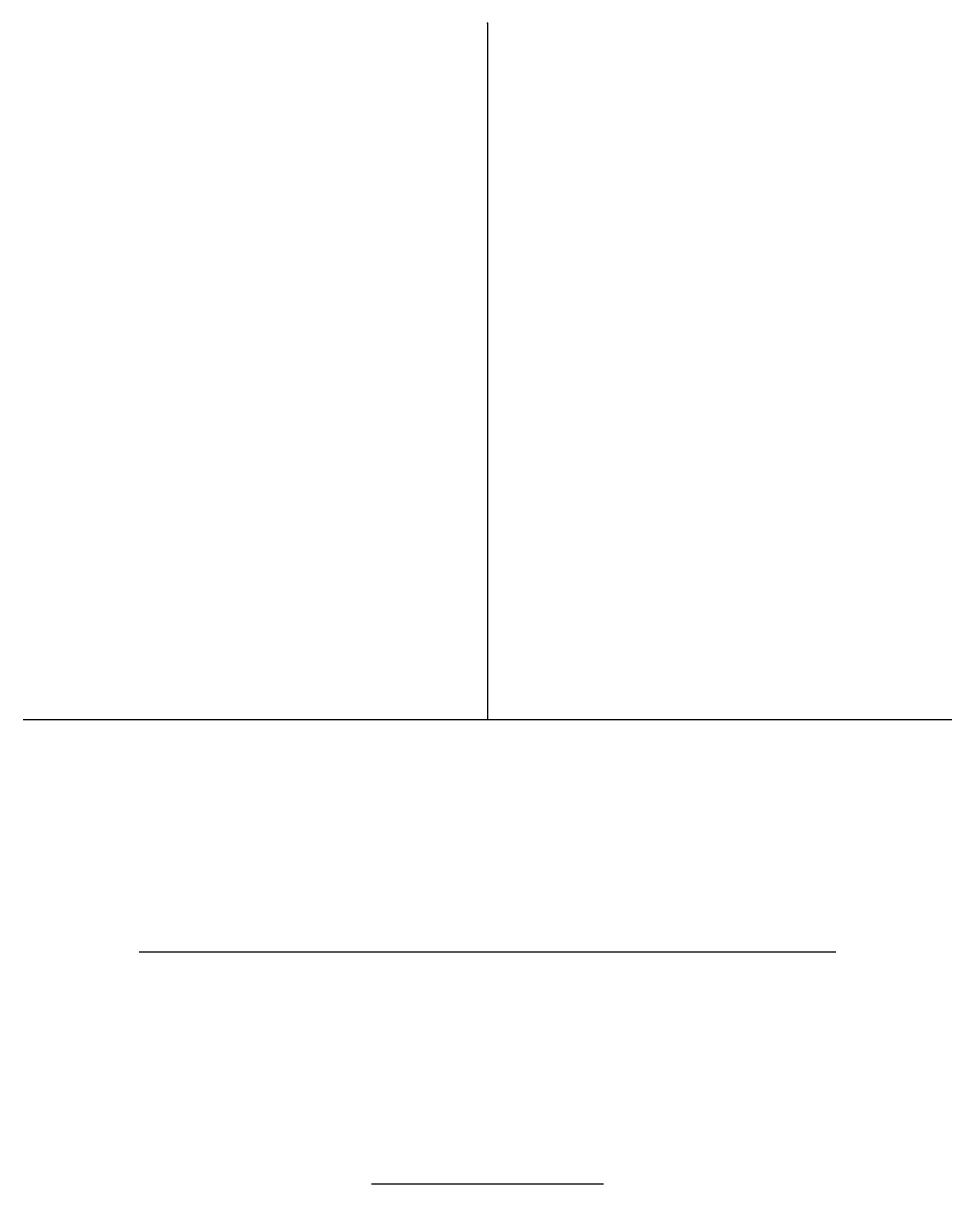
# Model space of a CAD drawing. Header units: millimetres. Extents: x -125 to 125, y -311 to 1.
import ezdxf
from ezdxf.enums import TextEntityAlignment as Align

# ---------------------------------------------------------------- set-up
doc = ezdxf.new("R2010")
doc.units = ezdxf.units.MM
doc.styles.add('_TEL_DIM', font='SIMPLEX', dxfattribs={"width": 0.8, "height": 3.5, "bigfont": 'HZTXT'})

msp = doc.modelspace()

# ---------------------------------------------------------------- linework, layer by layer
for p, q in [((0.38, 1.04), (0.38, -186.46)), ((-124.62, -186.46), (125.38, -186.46)), ((-93.37, -248.96), (94.13, -248.96)), ((-30.87, -311.46), (31.63, -311.46))]:
    msp.add_line(p, q)
at = {"color": 1}
msp.add_point((0.38, 1.04), dxfattribs=at)

# ---------------------------------------------------------------- texts
at = {"color": 7, "style": '_TEL_DIM', "flags": 1}
msp.add_attdef('A', text='', height=0.0125, dxfattribs=at).set_placement((0.38, 1.04), align=Align.MIDDLE_CENTER)

doc.saveas('drawing.dxf')
